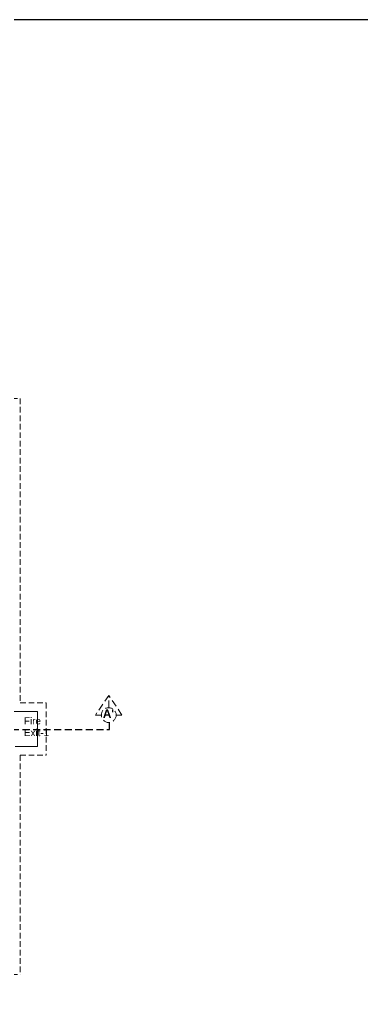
# Model space of a CAD drawing. Header units: millimetres. Extents: x 3614 to 12428, y -844 to 6844.
# Drawn here: x 5524.9 to 5549.3, y -557 to -487.8 of the extents above; entities that cross this region are included whole.
import ezdxf

# ---------------------------------------------------------------- set-up
doc = ezdxf.new("R2010")
doc.units = ezdxf.units.MM
doc.header["$LTSCALE"] = 40
doc.header["$MEASUREMENT"] = 0
doc.linetypes.add('DASHED', pattern=[0.75, 0.5, -0.25])
doc.linetypes.add('DASHED2', pattern=[0.375, 0.25, -0.125])
for name, color, linetype, lineweight in [('Beam', 254, 'CONTINUOUS', 25), ('Hidden', 30, 'DASHED', 18), ('Section', 72, 'DASHED2', 30), ('Stair', 1, 'CONTINUOUS', 15), ('TEXT', 7, 'CONTINUOUS', 20), ('Window-Wall', 7, 'CONTINUOUS', 18)]:
    doc.layers.add(name, color=color, linetype=linetype, lineweight=lineweight)
doc.styles.add('Tabrej', font='GOTHIC.TTF')
doc.styles.add('Tabrej.', font='GOTHIC.TTF', dxfattribs={"height": 1})

# ---------------------------------------------------------------- blocks, each defined once
blk = doc.blocks.new('NEW BILDING')
at = {"layer": 'Hidden', "ltscale": 0.02}
for p, q in [((5502.3578, -269.9611), (5502.9578, -269.9611)), ((5502.9578, -269.9611), (5502.9578, -282.3061)), ((5502.9578, -282.0061), (5502.9578, -291.5511)), ((5502.9578, -291.5511), (5504.7878, -291.5511)), ((5504.7878, -291.5511), (5504.7878, -295.2511)), ((5502.9578, -295.2511), (5502.9578, -310.8111)), ((5502.9578, -295.2511), (5504.7878, -295.2511)), ((5502.3578, -310.8111), (5502.9578, -310.8111))]:
    blk.add_line(p, q, dxfattribs=at)
at = {"layer": 'Stair', "ltscale": 0.05}
for p, q in [((5502.3578, -292.1511), (5504.1878, -292.1511)), ((5504.1878, -292.1511), (5504.1878, -294.6511)), ((5502.5878, -294.6511), (5504.1878, -294.6511))]:
    blk.add_line(p, q, dxfattribs=at)
at = {"layer": 'TEXT', "insert": (5503.2245, -292.5736), "char_height": 0.5, "attachment_point": 1, "style": 'Tabrej.'}
blk.add_mtext_dynamic_manual_height_columns('{\\fArial|b0|i0|c0|p34;Fire \\PExit-1 }', width=1.50962, gutter_width=5, heights=[0], dxfattribs=at)
blk = doc.blocks.new('BDHVBFH')
at = {"layer": 'Section', "color": 7, "linetype": 'ByBlock', "lineweight": 20, "ltscale": 0.05}
for p, q in [((5432.399, -574.787), (5431.461, -576.186)), ((5432.399, -575.66), (5432.399, -574.787)), ((5433.338, -576.186), (5432.399, -574.787)), ((5431.873, -576.186), (5431.461, -576.186)), ((5433.338, -576.186), (5432.925, -576.186))]:
    blk.add_line(p, q, dxfattribs=at)
blk.add_circle((5432.399, -576.186), 0.526, dxfattribs=at)
blk = doc.blocks.new('SEC AA')
at = {"layer": 'Section', "ltscale": 0.05}
for p, q in [((5428.116, -321.664), (5509.295, -321.664)), ((5509.295, -321.664), (5509.295, -321.164))]:
    blk.add_line(p, q, dxfattribs=at)
at = {"layer": 'Section'}
blk.add_blockref('BDHVBFH', (76.844, 255.545), dxfattribs=at)
at = {"layer": 'Section', "insert": (5508.818, -320.249), "char_height": 0.6, "attachment_point": 1, "rotation": 1.0017, "style": 'Tabrej'}
blk.add_mtext_dynamic_manual_height_columns("{\\fArial|b1|i0|c0|p34;A'}", width=20.54056, gutter_width=5, heights=[0], dxfattribs=at)

msp = doc.modelspace()

# ---------------------------------------------------------------- linework, layer by layer
at = {"layer": 'Beam', "ltscale": 0.05}
msp.add_lwpolyline([(5438.4239, -487.786), (5799.6085, -487.786), (5799.6085, -606.4426), (5438.4239, -606.4426)], close=True, dxfattribs=at)

# ---------------------------------------------------------------- block references
at = {"layer": 'Section'}
msp.add_blockref('SEC AA', (22.0011, -216.4729), dxfattribs=at)
at = {"layer": 'Window-Wall'}
msp.add_blockref('NEW BILDING', (22.0011, -244.7008), dxfattribs=at)

doc.saveas('drawing.dxf')
